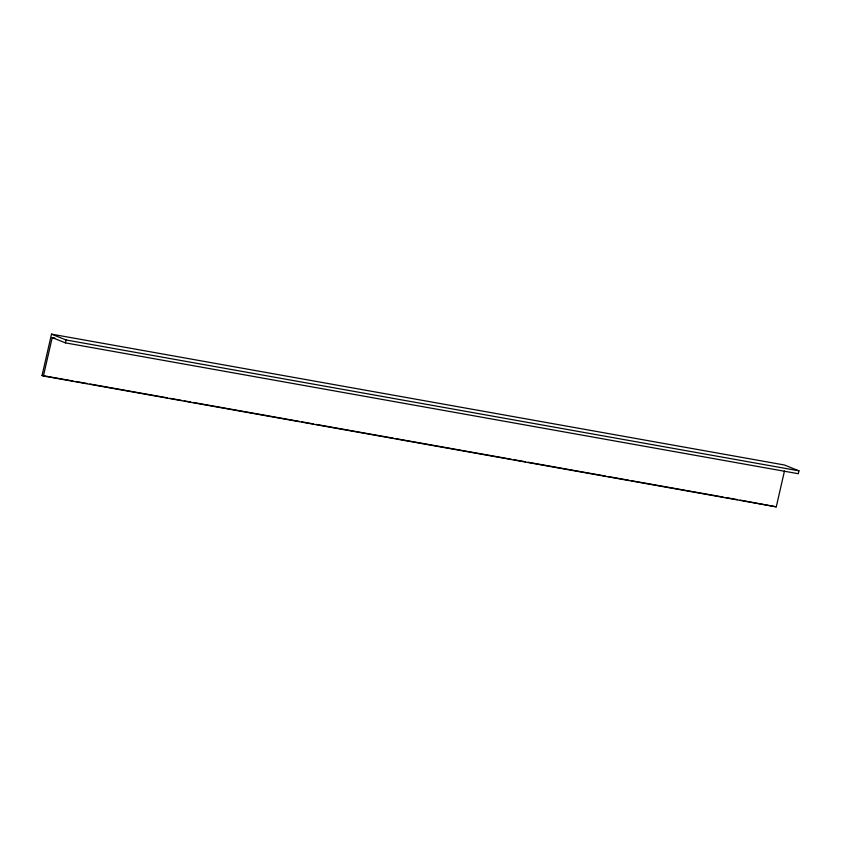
<?xml version="1.0" encoding="UTF-8"?>
<svg xmlns="http://www.w3.org/2000/svg" width="841" height="841" viewBox="0 0 841 841"><rect width="100%" height="100%" fill="white"/><g stroke="black" fill="none" stroke-linecap="round" stroke-linejoin="round"><path stroke-width="1.26" d="M43.406 376.011L42.05 375.464L51.511 334.15L784.369 464.989L798.95 470.823L798.288 473.714L65.44 342.876L52.216 337.588L43.406 376.011L776.264 506.85L784.474 470.992M65.44 342.876L66.103 339.985L51.511 334.15M66.103 339.985L798.95 470.823M52.216 337.588L54.802 338.05M42.05 375.464L73.072 381.005M75.658 381.467L87.285 383.538M89.871 384.001L167.422 397.846M170.008 398.308L181.645 400.39M184.221 400.852L190.686 402.009M193.272 402.461L299.259 421.383M301.845 421.846L313.472 423.927M316.058 424.39L393.609 438.235M396.195 438.697L511.233 459.228M513.819 459.691L525.446 461.772M528.032 462.235L605.583 476.08M608.169 476.542L628.847 480.232M631.433 480.695L723.197 497.073M725.783 497.536L737.42 499.617M740.006 500.08L776.264 506.85"/></g></svg>
